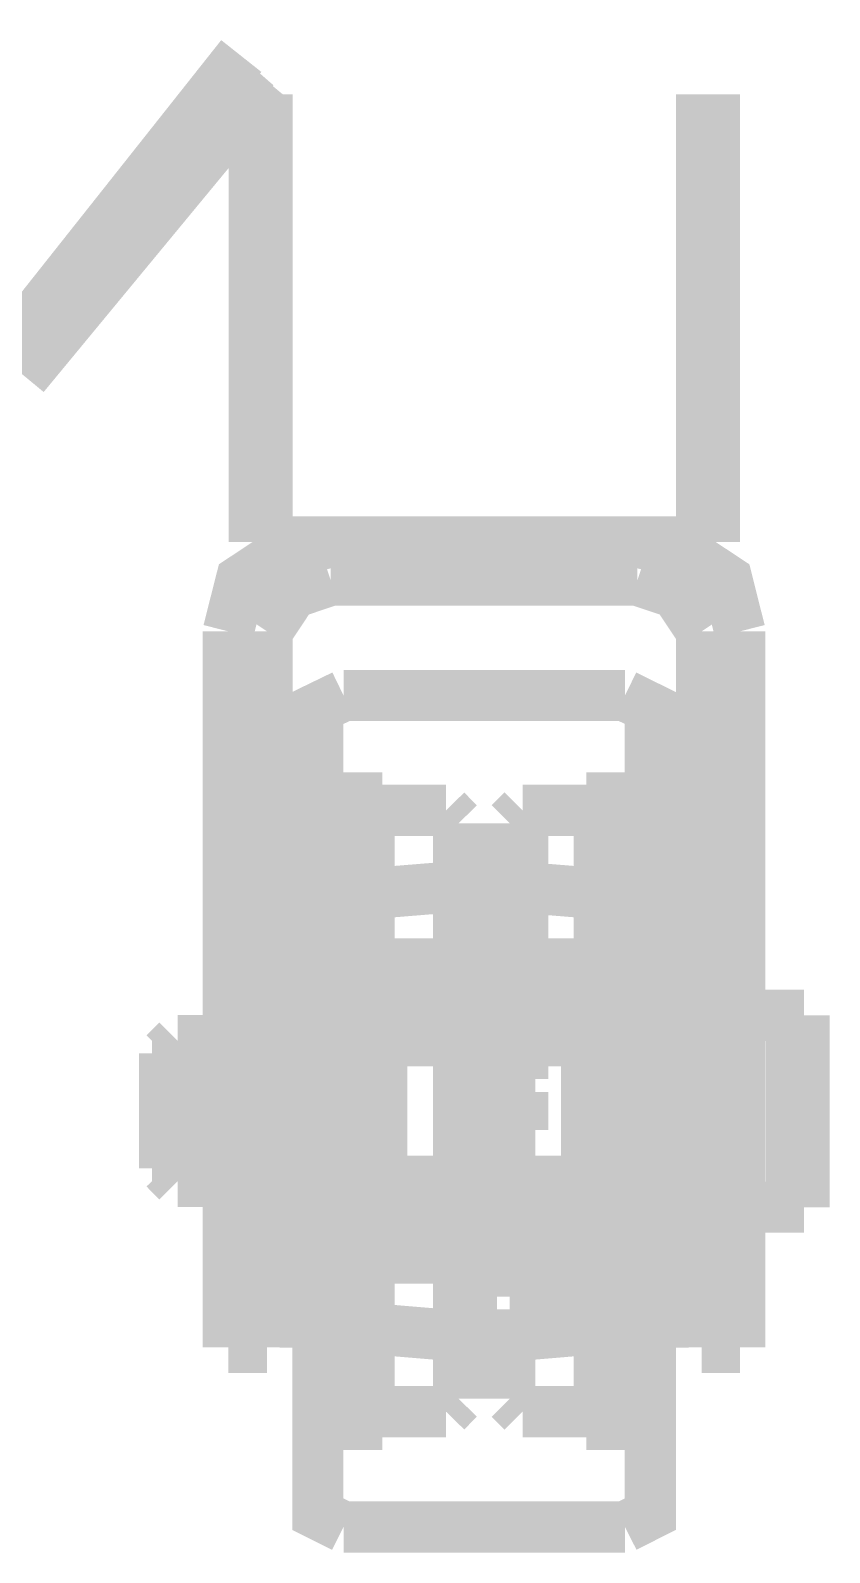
# Model space of a CAD drawing. Extents: x 0.1 to 11.6, y 0.3 to 16.2.
# Drawn here: x 7.8825 to 7.9867, y 7.6666 to 7.865 of the extents above; entities that cross this region are included whole.
import ezdxf

# ---------------------------------------------------------------- set-up
doc = ezdxf.new("R2010")
doc.units = 0
doc.header["$MEASUREMENT"] = 0

msp = doc.modelspace()

# ---------------------------------------------------------------- linework, layer by layer
at = {"color": 0, "const_width": 0.00667}
for points in [[(7.87831, 7.82167), (7.91, 7.86165)], [(7.87831, 7.82167), (7.91168, 7.86003)], [(7.88167, 7.81999), (7.91336, 7.85835)], [(7.91168, 7.85667), (7.91168, 7.79833)], [(7.91336, 7.85667), (7.91336, 7.79833)], [(7.97, 7.85667), (7.97, 7.79833)], [(7.97168, 7.85667), (7.97168, 7.79833)], [(7.92165, 7.79833), (7.91499, 7.79665), (7.91, 7.79335), (7.90831, 7.78668)], [(7.91168, 7.79833), (7.91667, 7.79833)], [(7.91667, 7.79833), (7.96669, 7.79833)], [(7.96164, 7.79833), (7.92165, 7.79833)], [(7.97499, 7.78668), (7.97331, 7.79335), (7.96832, 7.79665), (7.96164, 7.79833)], [(7.96669, 7.79833), (7.97168, 7.79833)], [(7.92165, 7.79335), (7.91667, 7.79167), (7.91336, 7.78668)], [(7.92165, 7.79335), (7.96164, 7.79335)], [(7.97, 7.78668), (7.96669, 7.79167), (7.96164, 7.79335)], [(7.90831, 7.78668), (7.90831, 7.72331)], [(7.91336, 7.72331), (7.91336, 7.78668)], [(7.97, 7.78668), (7.97, 7.72331)], [(7.97499, 7.72331), (7.97499, 7.78668)], [(7.92333, 7.77832), (7.91997, 7.77669), (7.91997, 7.77501)], [(7.96001, 7.77832), (7.94168, 7.77832), (7.92333, 7.77832)], [(7.96332, 7.77501), (7.96332, 7.77669), (7.96001, 7.77832)], [(7.91997, 7.77501), (7.91997, 7.75999)], [(7.96332, 7.77333), (7.96332, 7.77501)], [(7.96332, 7.77501), (7.965, 7.77501)], [(7.96332, 7.77501), (7.96332, 7.77333)], [(7.96332, 7.77333), (7.96332, 7.77501)], [(7.96332, 7.77501), (7.96332, 7.77333)], [(7.96332, 7.77501), (7.96332, 7.77333)], [(7.96332, 7.77333), (7.96332, 7.77501)], [(7.96332, 7.77501), (7.96332, 7.77165)], [(7.96332, 7.77165), (7.96332, 7.77501)], [(7.96332, 7.77501), (7.965, 7.77501)], [(7.96332, 7.77501), (7.96332, 7.77333), (7.96332, 7.77165), (7.96332, 7.77001)], [(7.96332, 7.77501), (7.965, 7.77501)], [(7.96332, 7.77501), (7.965, 7.77501)], [(7.96332, 7.77501), (7.965, 7.77501)], [(7.96332, 7.77333), (7.965, 7.77333)], [(7.96332, 7.77333), (7.965, 7.77333)], [(7.96332, 7.77333), (7.965, 7.77333)], [(7.96332, 7.77333), (7.965, 7.77333)], [(7.96332, 7.77333), (7.965, 7.77333)], [(7.96332, 7.77165), (7.96332, 7.77333)], [(7.96332, 7.77333), (7.965, 7.77333)], [(7.96332, 7.77333), (7.96332, 7.77165)], [(7.96332, 7.77333), (7.96332, 7.77165)], [(7.96332, 7.77333), (7.965, 7.77333)], [(7.96332, 7.77333), (7.96332, 7.77165)], [(7.96332, 7.77333), (7.965, 7.77333)], [(7.96332, 7.77165), (7.96332, 7.77333)], [(7.96332, 7.77333), (7.965, 7.77333)], [(7.96332, 7.77165), (7.96332, 7.77333)], [(7.96332, 7.77333), (7.965, 7.77333)], [(7.96332, 7.77333), (7.965, 7.77333)], [(7.96332, 7.77333), (7.965, 7.77333)], [(7.96332, 7.77333), (7.96332, 7.77165)], [(7.96332, 7.77333), (7.96332, 7.77165)], [(7.96332, 7.77333), (7.965, 7.77333)], [(7.96332, 7.77165), (7.96332, 7.77333)], [(7.96332, 7.77333), (7.96332, 7.77165)], [(7.96332, 7.77333), (7.965, 7.77333)], [(7.96332, 7.77165), (7.96332, 7.77333)], [(7.96332, 7.77333), (7.965, 7.77333)], [(7.96332, 7.77333), (7.965, 7.77333)], [(7.96332, 7.77333), (7.965, 7.77333)], [(7.96332, 7.77333), (7.965, 7.77333)], [(7.96332, 7.77333), (7.965, 7.77333)], [(7.96332, 7.77333), (7.965, 7.77333)], [(7.96332, 7.77333), (7.965, 7.77333)], [(7.96332, 7.77333), (7.965, 7.77333)], [(7.96332, 7.77333), (7.965, 7.77333)], [(7.96332, 7.77333), (7.965, 7.77333)], [(7.96332, 7.77333), (7.965, 7.77333)], [(7.96332, 7.77333), (7.965, 7.77333)], [(7.96332, 7.77333), (7.965, 7.77333)], [(7.96332, 7.77333), (7.965, 7.77333)], [(7.96332, 7.77165), (7.965, 7.77165)], [(7.96332, 7.77165), (7.965, 7.77165)], [(7.96332, 7.77165), (7.965, 7.77165)], [(7.96332, 7.77165), (7.96332, 7.77001)], [(7.96332, 7.77165), (7.965, 7.77165)], [(7.96332, 7.77001), (7.96332, 7.77165)], [(7.96332, 7.77165), (7.965, 7.77165)], [(7.96332, 7.77165), (7.96332, 7.77001)], [(7.96332, 7.77165), (7.96332, 7.77001)], [(7.96332, 7.77165), (7.965, 7.77165)], [(7.96332, 7.77165), (7.965, 7.77165)], [(7.96332, 7.77165), (7.965, 7.77165)], [(7.96332, 7.77165), (7.965, 7.77165)], [(7.96332, 7.77165), (7.965, 7.77165)], [(7.96332, 7.77001), (7.96332, 7.77165)], [(7.96332, 7.77001), (7.96332, 7.77165)], [(7.96332, 7.77165), (7.965, 7.77165)], [(7.96332, 7.77165), (7.965, 7.77165)], [(7.96332, 7.77165), (7.965, 7.77165)], [(7.96332, 7.77165), (7.965, 7.77165)], [(7.96332, 7.77165), (7.96332, 7.77001)], [(7.96332, 7.77165), (7.965, 7.77165)], [(7.96332, 7.77165), (7.965, 7.77165)], [(7.96332, 7.77165), (7.965, 7.77165)], [(7.96332, 7.77165), (7.965, 7.77165)], [(7.96332, 7.77165), (7.965, 7.77165)], [(7.96332, 7.77165), (7.965, 7.77165)], [(7.96332, 7.77165), (7.96332, 7.77001)], [(7.96332, 7.77165), (7.965, 7.77165)], [(7.96332, 7.77165), (7.96332, 7.77001)], [(7.96332, 7.77165), (7.96332, 7.77001)], [(7.96332, 7.77001), (7.96332, 7.77165)], [(7.96332, 7.77165), (7.965, 7.77165)], [(7.96332, 7.77165), (7.965, 7.77165)], [(7.96332, 7.77165), (7.965, 7.77165)], [(7.96332, 7.77165), (7.965, 7.77165)], [(7.96332, 7.77165), (7.965, 7.77165)], [(7.96332, 7.77165), (7.965, 7.77165)], [(7.96332, 7.77165), (7.965, 7.77165)], [(7.96332, 7.77165), (7.965, 7.77165)], [(7.96332, 7.77165), (7.965, 7.77165)], [(7.96332, 7.77165), (7.965, 7.77165)], [(7.96332, 7.77165), (7.965, 7.77165)], [(7.96332, 7.77165), (7.965, 7.77165)], [(7.96332, 7.77165), (7.965, 7.77165)], [(7.96332, 7.77165), (7.965, 7.77165)], [(7.96332, 7.77165), (7.965, 7.77165)], [(7.96332, 7.77165), (7.96332, 7.77001)], [(7.96332, 7.77165), (7.965, 7.77165)], [(7.96332, 7.77165), (7.965, 7.77165)], [(7.96332, 7.77165), (7.965, 7.77165)], [(7.96332, 7.77165), (7.965, 7.77165)], [(7.96332, 7.77165), (7.965, 7.77165)], [(7.96332, 7.77165), (7.965, 7.77165)], [(7.96332, 7.77001), (7.965, 7.77001)], [(7.96332, 7.77001), (7.965, 7.77001)], [(7.96332, 7.77001), (7.965, 7.77001)], [(7.96332, 7.77001), (7.965, 7.77001)], [(7.96332, 7.77001), (7.96332, 7.76833)], [(7.96332, 7.76833), (7.96332, 7.77001)], [(7.96332, 7.77001), (7.965, 7.77001)], [(7.96332, 7.77001), (7.965, 7.77001)], [(7.96332, 7.77001), (7.965, 7.77001)], [(7.96332, 7.77001), (7.965, 7.77001)], [(7.96332, 7.77001), (7.96332, 7.76833)], [(7.96332, 7.76833), (7.96332, 7.77001)], [(7.96332, 7.77001), (7.965, 7.77001)], [(7.96332, 7.77001), (7.965, 7.77001)], [(7.96332, 7.77001), (7.965, 7.77001)], [(7.96332, 7.77001), (7.965, 7.77001)], [(7.96332, 7.77001), (7.965, 7.77001)], [(7.96332, 7.77001), (7.965, 7.77001)], [(7.96332, 7.77001), (7.965, 7.77001)], [(7.96332, 7.77001), (7.965, 7.77001)], [(7.96332, 7.76665), (7.96332, 7.76833), (7.96332, 7.77001)], [(7.96332, 7.77001), (7.96332, 7.76833), (7.96332, 7.76665)], [(7.96332, 7.77001), (7.965, 7.77001)], [(7.96332, 7.76833), (7.96332, 7.77001)], [(7.96332, 7.77001), (7.965, 7.77001)], [(7.96332, 7.76833), (7.96332, 7.77001)], [(7.96332, 7.77001), (7.965, 7.77001)], [(7.96332, 7.77001), (7.965, 7.77001)], [(7.96332, 7.77001), (7.965, 7.77001)], [(7.96332, 7.77001), (7.965, 7.77001)], [(7.96332, 7.77001), (7.965, 7.77001)], [(7.96332, 7.77001), (7.965, 7.77001)], [(7.96332, 7.77001), (7.965, 7.77001)], [(7.96332, 7.77001), (7.965, 7.77001)], [(7.96332, 7.77001), (7.965, 7.77001)], [(7.96332, 7.77001), (7.965, 7.77001)], [(7.96332, 7.77001), (7.965, 7.77001)], [(7.96332, 7.77001), (7.965, 7.77001)], [(7.96332, 7.77001), (7.965, 7.77001)], [(7.96332, 7.77001), (7.965, 7.77001)], [(7.96332, 7.76833), (7.96332, 7.77001)], [(7.96332, 7.77001), (7.965, 7.77001)], [(7.96332, 7.77001), (7.965, 7.77001)], [(7.96332, 7.77001), (7.965, 7.77001)], [(7.96332, 7.77001), (7.965, 7.77001)], [(7.96332, 7.77001), (7.965, 7.77001)], [(7.96332, 7.77001), (7.965, 7.77001)], [(7.96332, 7.77001), (7.965, 7.77001)], [(7.96332, 7.77001), (7.965, 7.77001)], [(7.96332, 7.77001), (7.965, 7.77001)], [(7.96332, 7.76833), (7.96332, 7.77001)], [(7.96332, 7.77001), (7.965, 7.77001)], [(7.96332, 7.77001), (7.965, 7.77001)], [(7.96332, 7.77001), (7.965, 7.77001)], [(7.96332, 7.77001), (7.965, 7.77001)], [(7.96332, 7.77001), (7.965, 7.77001)], [(7.96332, 7.77001), (7.96332, 7.76833)], [(7.96332, 7.77001), (7.965, 7.77001)], [(7.96332, 7.77001), (7.965, 7.77001)], [(7.96332, 7.77001), (7.965, 7.77001)], [(7.96332, 7.77001), (7.965, 7.77001)], [(7.96332, 7.77001), (7.965, 7.77001)], [(7.96332, 7.77001), (7.965, 7.77001)], [(7.96332, 7.77001), (7.965, 7.77001)], [(7.96332, 7.77001), (7.965, 7.77001)], [(7.96332, 7.77001), (7.965, 7.77001)], [(7.96332, 7.77001), (7.965, 7.77001)], [(7.96332, 7.77001), (7.965, 7.77001)], [(7.96332, 7.77001), (7.965, 7.77001)], [(7.96332, 7.77001), (7.965, 7.77001)], [(7.96332, 7.77001), (7.965, 7.77001)], [(7.96332, 7.77001), (7.96332, 7.76833)], [(7.96332, 7.77001), (7.965, 7.77001)], [(7.96332, 7.77001), (7.965, 7.77001)], [(7.96332, 7.77001), (7.965, 7.77001)], [(7.96332, 7.77001), (7.965, 7.77001)], [(7.96332, 7.77001), (7.965, 7.77001)], [(7.96332, 7.77001), (7.965, 7.77001)], [(7.96332, 7.77001), (7.965, 7.77001)], [(7.96332, 7.77001), (7.965, 7.77001)], [(7.96332, 7.77001), (7.965, 7.77001)], [(7.96332, 7.77001), (7.965, 7.77001)], [(7.96332, 7.77001), (7.965, 7.77001)], [(7.96332, 7.76833), (7.965, 7.76833)], [(7.96332, 7.76833), (7.965, 7.76833)], [(7.96332, 7.76833), (7.965, 7.76833)], [(7.96332, 7.76833), (7.96332, 7.76665)], [(7.96332, 7.76833), (7.965, 7.76833)], [(7.96332, 7.76833), (7.96332, 7.76665)], [(7.96332, 7.76833), (7.965, 7.76833)], [(7.96332, 7.76833), (7.965, 7.76833)], [(7.96332, 7.76833), (7.965, 7.76833)], [(7.96332, 7.76833), (7.965, 7.76833)], [(7.96332, 7.76833), (7.96332, 7.76665)], [(7.96332, 7.76833), (7.965, 7.76833)], [(7.96332, 7.76665), (7.96332, 7.76833)], [(7.96332, 7.76833), (7.965, 7.76833)], [(7.96332, 7.76833), (7.965, 7.76833)], [(7.96332, 7.76833), (7.965, 7.76833)], [(7.96332, 7.76833), (7.965, 7.76833)], [(7.96332, 7.76833), (7.965, 7.76833)], [(7.96332, 7.76833), (7.965, 7.76833)], [(7.96332, 7.76833), (7.965, 7.76833)], [(7.96332, 7.76833), (7.965, 7.76833)], [(7.96332, 7.76833), (7.965, 7.76833)], [(7.96332, 7.76833), (7.965, 7.76833)], [(7.96332, 7.76833), (7.965, 7.76833)], [(7.96332, 7.76833), (7.965, 7.76833)], [(7.96332, 7.76833), (7.965, 7.76833)], [(7.96332, 7.76833), (7.965, 7.76833)], [(7.96332, 7.76833), (7.965, 7.76833)], [(7.96332, 7.76833), (7.965, 7.76833)], [(7.96332, 7.76833), (7.965, 7.76833)], [(7.96332, 7.76833), (7.965, 7.76833)], [(7.96332, 7.76833), (7.965, 7.76833)], [(7.96332, 7.76833), (7.965, 7.76833)], [(7.96332, 7.76665), (7.96332, 7.76833)], [(7.96332, 7.76833), (7.965, 7.76833)], [(7.96332, 7.76833), (7.965, 7.76833)], [(7.91997, 7.75499), (7.91997, 7.76665)], [(7.91997, 7.76665), (7.92165, 7.76665)], [(7.91997, 7.76665), (7.92165, 7.76665)], [(7.96332, 7.76665), (7.96332, 7.75499)], [(7.96332, 7.76665), (7.965, 7.76665)], [(7.96332, 7.76665), (7.965, 7.76665)], [(7.96332, 7.76665), (7.965, 7.76665)], [(7.96332, 7.76665), (7.965, 7.76665)], [(7.96332, 7.76665), (7.96332, 7.76497)], [(7.96332, 7.76497), (7.96332, 7.76665)], [(7.96332, 7.76665), (7.96332, 7.76497)], [(7.96332, 7.76497), (7.96332, 7.76665)], [(7.96332, 7.76665), (7.96332, 7.76497)], [(7.96332, 7.76665), (7.965, 7.76665)], [(7.96332, 7.76497), (7.96332, 7.76665)], [(7.96332, 7.76665), (7.965, 7.76665)], [(7.96332, 7.76665), (7.965, 7.76665)], [(7.96332, 7.76665), (7.965, 7.76665)], [(7.96332, 7.76665), (7.965, 7.76665)], [(7.96332, 7.76665), (7.96332, 7.76497)], [(7.96332, 7.76497), (7.96332, 7.76665)], [(7.96332, 7.76665), (7.965, 7.76665)], [(7.96332, 7.76665), (7.965, 7.76665)], [(7.96332, 7.76665), (7.965, 7.76665)], [(7.96332, 7.76665), (7.965, 7.76665)], [(7.96332, 7.76497), (7.96332, 7.76665)], [(7.96332, 7.76665), (7.965, 7.76665)], [(7.96332, 7.76665), (7.965, 7.76665)], [(7.96332, 7.76665), (7.965, 7.76665)], [(7.96332, 7.76665), (7.965, 7.76665)], [(7.96332, 7.76665), (7.965, 7.76665)], [(7.96332, 7.76665), (7.965, 7.76665)], [(7.96332, 7.76497), (7.96332, 7.76665)], [(7.96332, 7.76665), (7.965, 7.76665)], [(7.96332, 7.76665), (7.965, 7.76665)], [(7.96332, 7.76665), (7.965, 7.76665)], [(7.96332, 7.76665), (7.965, 7.76665)], [(7.96332, 7.76665), (7.965, 7.76665)], [(7.96332, 7.76665), (7.965, 7.76665)], [(7.96332, 7.76665), (7.965, 7.76665)], [(7.96332, 7.76665), (7.965, 7.76665)], [(7.96332, 7.76665), (7.965, 7.76665)], [(7.96332, 7.76665), (7.965, 7.76665)], [(7.96332, 7.76665), (7.965, 7.76665)], [(7.96332, 7.76665), (7.965, 7.76665)], [(7.96332, 7.76665), (7.96332, 7.76497)], [(7.96332, 7.76665), (7.965, 7.76665)], [(7.96332, 7.76665), (7.965, 7.76665)], [(7.96332, 7.76665), (7.965, 7.76665)], [(7.91997, 7.76497), (7.91997, 7.75331)], [(7.91997, 7.76497), (7.92165, 7.76497)], [(7.92333, 7.76497), (7.91997, 7.76497)], [(7.92503, 7.76335), (7.92503, 7.76497), (7.92333, 7.76497)], [(7.96001, 7.76497), (7.95833, 7.76497), (7.95833, 7.76335)], [(7.96332, 7.76497), (7.96001, 7.76497)], [(7.96332, 7.76335), (7.96332, 7.76497)], [(7.96332, 7.76497), (7.965, 7.76497)], [(7.96332, 7.76497), (7.965, 7.76497)], [(7.96332, 7.76497), (7.96332, 7.76335)], [(7.96332, 7.76497), (7.96332, 7.76335)], [(7.96332, 7.76335), (7.96332, 7.76497)], [(7.96332, 7.76497), (7.965, 7.76497)], [(7.96332, 7.76497), (7.965, 7.76497)], [(7.96332, 7.76497), (7.96332, 7.76335)], [(7.96332, 7.76497), (7.96332, 7.76335)], [(7.96332, 7.76335), (7.96332, 7.76497)], [(7.96332, 7.76497), (7.965, 7.76497)], [(7.96332, 7.76497), (7.965, 7.76497)], [(7.96332, 7.76497), (7.965, 7.76497)], [(7.96332, 7.76497), (7.965, 7.76497)], [(7.96332, 7.76335), (7.96332, 7.76497)], [(7.96332, 7.76335), (7.96332, 7.76497)], [(7.96332, 7.76497), (7.965, 7.76497)], [(7.96332, 7.76497), (7.965, 7.76497)], [(7.96332, 7.76497), (7.965, 7.76497)], [(7.96332, 7.76497), (7.965, 7.76497)], [(7.96332, 7.76497), (7.96332, 7.75331)], [(7.96332, 7.76497), (7.965, 7.76497)], [(7.96332, 7.76497), (7.965, 7.76497)], [(7.96332, 7.76497), (7.965, 7.76497)], [(7.96332, 7.76497), (7.965, 7.76497)], [(7.96332, 7.76497), (7.965, 7.76497)], [(7.96332, 7.76497), (7.965, 7.76497)], [(7.96332, 7.76497), (7.965, 7.76497)], [(7.96332, 7.76497), (7.96332, 7.76335)], [(7.96332, 7.76497), (7.965, 7.76497)], [(7.96332, 7.76497), (7.965, 7.76497)], [(7.96332, 7.76335), (7.96332, 7.76497)], [(7.96332, 7.76497), (7.965, 7.76497)], [(7.96332, 7.76497), (7.965, 7.76497)], [(7.92503, 7.76335), (7.92503, 7.75331)], [(7.92665, 7.76335), (7.92503, 7.76335)], [(7.92665, 7.75331), (7.92665, 7.76335)], [(7.93668, 7.76335), (7.92665, 7.76335)], [(7.93832, 7.76167), (7.93668, 7.76335)], [(7.94667, 7.76335), (7.94499, 7.76167)], [(7.95665, 7.76335), (7.94667, 7.76335)], [(7.95665, 7.75331), (7.95665, 7.76335)], [(7.95833, 7.76335), (7.95665, 7.76335)], [(7.95833, 7.76335), (7.95833, 7.75331)], [(7.96332, 7.76335), (7.965, 7.76335)], [(7.96332, 7.76335), (7.965, 7.76335)], [(7.96332, 7.76335), (7.96332, 7.75999)], [(7.96332, 7.76167), (7.96332, 7.76335)], [(7.96332, 7.76335), (7.965, 7.76335)], [(7.96332, 7.76167), (7.96332, 7.76335)], [(7.96332, 7.76335), (7.965, 7.76335)], [(7.96332, 7.76335), (7.965, 7.76335)], [(7.96332, 7.76335), (7.965, 7.76335)], [(7.96332, 7.76167), (7.96332, 7.76335)], [(7.96332, 7.76335), (7.965, 7.76335)], [(7.96332, 7.76335), (7.965, 7.76335)], [(7.96332, 7.76335), (7.965, 7.76335)], [(7.96332, 7.76335), (7.965, 7.76335)], [(7.96332, 7.76335), (7.965, 7.76335)], [(7.96332, 7.76335), (7.965, 7.76335)], [(7.96332, 7.76167), (7.96332, 7.76335)], [(7.96332, 7.76335), (7.96332, 7.76167)], [(7.96332, 7.76335), (7.965, 7.76335)], [(7.96332, 7.76335), (7.965, 7.76335)], [(7.96332, 7.76335), (7.965, 7.76335)], [(7.91997, 7.75999), (7.91997, 7.72999)], [(7.93832, 7.76167), (7.93832, 7.75168)], [(7.94499, 7.76167), (7.94499, 7.68668)], [(7.94499, 7.75999), (7.94667, 7.75999)], [(7.94499, 7.75999), (7.94667, 7.75999)], [(7.94499, 7.75999), (7.94667, 7.75999)], [(7.94499, 7.75999), (7.94667, 7.75999)], [(7.94499, 7.75999), (7.94667, 7.75999)], [(7.94499, 7.75999), (7.94667, 7.75999)], [(7.94667, 7.75999), (7.94499, 7.75999)], [(7.94667, 7.75999), (7.94667, 7.75836)], [(7.94667, 7.75999), (7.94835, 7.75999)], [(7.94667, 7.75999), (7.94835, 7.75999)], [(7.96332, 7.76167), (7.965, 7.76167)], [(7.96332, 7.76167), (7.96332, 7.75999)], [(7.96332, 7.75999), (7.96332, 7.76167)], [(7.96332, 7.76167), (7.965, 7.76167)], [(7.96332, 7.76167), (7.965, 7.76167)], [(7.96332, 7.76167), (7.965, 7.76167)], [(7.96332, 7.76167), (7.965, 7.76167)], [(7.96332, 7.76167), (7.965, 7.76167)], [(7.96332, 7.76167), (7.965, 7.76167)], [(7.96332, 7.76167), (7.965, 7.76167)], [(7.96332, 7.75999), (7.965, 7.75999)], [(7.96332, 7.75999), (7.965, 7.75999)], [(7.96332, 7.75999), (7.965, 7.75999)], [(7.96332, 7.75999), (7.965, 7.75999)], [(7.96332, 7.75999), (7.96332, 7.75836)], [(7.96332, 7.75836), (7.96332, 7.75999)], [(7.96332, 7.75999), (7.965, 7.75999)], [(7.96332, 7.75999), (7.965, 7.75999)], [(7.96332, 7.75999), (7.96332, 7.75836)], [(7.96332, 7.75836), (7.96332, 7.75999)], [(7.96332, 7.75999), (7.965, 7.75999)], [(7.96332, 7.75999), (7.965, 7.75999)], [(7.96332, 7.75999), (7.965, 7.75999)], [(7.96332, 7.75999), (7.965, 7.75999)], [(7.96332, 7.75999), (7.96332, 7.75836)], [(7.96332, 7.75836), (7.96332, 7.75999)], [(7.96332, 7.75999), (7.965, 7.75999)], [(7.96332, 7.75999), (7.965, 7.75999)], [(7.96332, 7.75999), (7.965, 7.75999)], [(7.96332, 7.75999), (7.965, 7.75999)], [(7.96332, 7.75999), (7.965, 7.75999)], [(7.96332, 7.75999), (7.965, 7.75999)], [(7.96332, 7.75999), (7.965, 7.75999)], [(7.96332, 7.75999), (7.965, 7.75999)], [(7.96332, 7.75999), (7.965, 7.75999)], [(7.96332, 7.75999), (7.965, 7.75999)], [(7.96332, 7.75999), (7.96332, 7.75836)], [(7.96332, 7.75999), (7.965, 7.75999)], [(7.96332, 7.75999), (7.965, 7.75999)], [(7.96332, 7.75999), (7.965, 7.75999)], [(7.94499, 7.75836), (7.94667, 7.75836)], [(7.94499, 7.75836), (7.94667, 7.75836)], [(7.94499, 7.75836), (7.94667, 7.75836)], [(7.94499, 7.75836), (7.94667, 7.75836)], [(7.94499, 7.75836), (7.94667, 7.75836)], [(7.94499, 7.75836), (7.94667, 7.75836)], [(7.94499, 7.75836), (7.94667, 7.75836)], [(7.94499, 7.75836), (7.94667, 7.75836)], [(7.94499, 7.75836), (7.94667, 7.75836)], [(7.94499, 7.75836), (7.94667, 7.75836)], [(7.94499, 7.75836), (7.94667, 7.75836)], [(7.94499, 7.75836), (7.94667, 7.75836)], [(7.94499, 7.75836), (7.94667, 7.75836)], [(7.94667, 7.75836), (7.94499, 7.75836)], [(7.94667, 7.75836), (7.94499, 7.75836)], [(7.94667, 7.75836), (7.94499, 7.75836)], [(7.94667, 7.75836), (7.94667, 7.75667)], [(7.94667, 7.75836), (7.94835, 7.75836)], [(7.94667, 7.75836), (7.94835, 7.75836)], [(7.94667, 7.75836), (7.94835, 7.75836)], [(7.94667, 7.75836), (7.94835, 7.75836)], [(7.94667, 7.75836), (7.94835, 7.75836)], [(7.96332, 7.75836), (7.965, 7.75836)], [(7.96332, 7.75836), (7.965, 7.75836)], [(7.96332, 7.75836), (7.965, 7.75836)], [(7.96332, 7.75836), (7.965, 7.75836)], [(7.96332, 7.75836), (7.96332, 7.75667)], [(7.96332, 7.75836), (7.96332, 7.75667), (7.96332, 7.75499)], [(7.96332, 7.75836), (7.965, 7.75836)], [(7.96332, 7.75499), (7.96332, 7.75667), (7.96332, 7.75836)], [(7.96332, 7.75836), (7.965, 7.75836)], [(7.96332, 7.75836), (7.965, 7.75836)], [(7.96332, 7.75667), (7.96332, 7.75836)], [(7.96332, 7.75836), (7.965, 7.75836)], [(7.96332, 7.75836), (7.965, 7.75836)], [(7.96332, 7.75836), (7.965, 7.75836)], [(7.96332, 7.75836), (7.96332, 7.75667)], [(7.96332, 7.75667), (7.96332, 7.75836)], [(7.96332, 7.75836), (7.965, 7.75836)], [(7.96332, 7.75836), (7.965, 7.75836)], [(7.96332, 7.75836), (7.96332, 7.75667)], [(7.96332, 7.75667), (7.96332, 7.75836)], [(7.96332, 7.75836), (7.965, 7.75836)], [(7.96332, 7.75836), (7.965, 7.75836)], [(7.96332, 7.75836), (7.965, 7.75836)], [(7.96332, 7.75836), (7.965, 7.75836)], [(7.96332, 7.75836), (7.965, 7.75836)], [(7.96332, 7.75836), (7.965, 7.75836)], [(7.96332, 7.75836), (7.965, 7.75836)], [(7.96332, 7.75836), (7.965, 7.75836)], [(7.96332, 7.75836), (7.965, 7.75836)], [(7.96332, 7.75836), (7.965, 7.75836)], [(7.94499, 7.75667), (7.94667, 7.75667)], [(7.94499, 7.75667), (7.94667, 7.75667)], [(7.94499, 7.75667), (7.94667, 7.75667)], [(7.94499, 7.75667), (7.94667, 7.75667)], [(7.94499, 7.75667), (7.94667, 7.75667)], [(7.94499, 7.75667), (7.94667, 7.75667)], [(7.94499, 7.75667), (7.94667, 7.75667)], [(7.94499, 7.75667), (7.94667, 7.75667)], [(7.94499, 7.75667), (7.94667, 7.75667)], [(7.94499, 7.75667), (7.94667, 7.75667)], [(7.94499, 7.75667), (7.94667, 7.75667)], [(7.94667, 7.75667), (7.94499, 7.75667)], [(7.94667, 7.75667), (7.94499, 7.75667)], [(7.94667, 7.75667), (7.94499, 7.75667)], [(7.94667, 7.75667), (7.94667, 7.75499)], [(7.94667, 7.75667), (7.94835, 7.75667)], [(7.94667, 7.75499), (7.94667, 7.75667)], [(7.94667, 7.75667), (7.94835, 7.75667)], [(7.94667, 7.75667), (7.94835, 7.75667)], [(7.94667, 7.75667), (7.94835, 7.75667)], [(7.96332, 7.75667), (7.965, 7.75667)], [(7.96332, 7.75667), (7.965, 7.75667)], [(7.96332, 7.75667), (7.96332, 7.75499)], [(7.96332, 7.75499), (7.96332, 7.75667)], [(7.96332, 7.75667), (7.96332, 7.75499)], [(7.96332, 7.75667), (7.965, 7.75667)], [(7.96332, 7.75499), (7.96332, 7.75667)], [(7.96332, 7.75667), (7.965, 7.75667)], [(7.96332, 7.75667), (7.965, 7.75667)], [(7.96332, 7.75499), (7.96332, 7.75667)], [(7.96332, 7.75667), (7.965, 7.75667)], [(7.96332, 7.75667), (7.965, 7.75667)], [(7.96332, 7.75667), (7.965, 7.75667)], [(7.91997, 7.69499), (7.91997, 7.75499)], [(7.93668, 7.75331), (7.93832, 7.75499)], [(7.94499, 7.75499), (7.94667, 7.75499)], [(7.94499, 7.75499), (7.94499, 7.75331)], [(7.94499, 7.75331), (7.94499, 7.75499)], [(7.94499, 7.75499), (7.94667, 7.75499)], [(7.94499, 7.75499), (7.94667, 7.75499)], [(7.94499, 7.75499), (7.94667, 7.75499)], [(7.94499, 7.75499), (7.94667, 7.75499)], [(7.94499, 7.75499), (7.94667, 7.75499)], [(7.94499, 7.75499), (7.94667, 7.75499)], [(7.94499, 7.75499), (7.94667, 7.75499)], [(7.94499, 7.75499), (7.94667, 7.75499)], [(7.94499, 7.75499), (7.94667, 7.75499)], [(7.94499, 7.75499), (7.94667, 7.75499)], [(7.94499, 7.75499), (7.94667, 7.75499)], [(7.94499, 7.75499), (7.94667, 7.75499)], [(7.94499, 7.75499), (7.94667, 7.75499)], [(7.94499, 7.75499), (7.94667, 7.75499)], [(7.94499, 7.75499), (7.94667, 7.75499)], [(7.94499, 7.75499), (7.94667, 7.75499)], [(7.94499, 7.75499), (7.94667, 7.75499)], [(7.94499, 7.75499), (7.94667, 7.75499)], [(7.94499, 7.75499), (7.94667, 7.75331)], [(7.94667, 7.75499), (7.94499, 7.75499)], [(7.94667, 7.75499), (7.94499, 7.75499)], [(7.94499, 7.75499), (7.94667, 7.75499)], [(7.94667, 7.75499), (7.94667, 7.75331)], [(7.94667, 7.75499), (7.94835, 7.75499)], [(7.94667, 7.75499), (7.94835, 7.75499)], [(7.94667, 7.75499), (7.94835, 7.75499)], [(7.96332, 7.75499), (7.965, 7.75499)], [(7.96332, 7.75499), (7.965, 7.75499)], [(7.96332, 7.75499), (7.96332, 7.75331)], [(7.96332, 7.75499), (7.965, 7.75499)], [(7.96332, 7.75499), (7.96332, 7.69499)], [(7.96332, 7.75499), (7.96332, 7.75331), (7.96332, 7.75168)], [(7.96332, 7.75499), (7.965, 7.75499)], [(7.96332, 7.75331), (7.96332, 7.75499)], [(7.96332, 7.75499), (7.965, 7.75499)], [(7.96332, 7.75499), (7.965, 7.75499)], [(7.96332, 7.75331), (7.96332, 7.75499)], [(7.96332, 7.75499), (7.96332, 7.75331)], [(7.96332, 7.75331), (7.96332, 7.75499)], [(7.96332, 7.75499), (7.965, 7.75499)], [(7.96332, 7.75499), (7.965, 7.75499)], [(7.96332, 7.75499), (7.965, 7.75499)], [(7.96332, 7.75499), (7.965, 7.75499)], [(7.96332, 7.75499), (7.965, 7.75499)], [(7.96332, 7.75499), (7.965, 7.75499)], [(7.96332, 7.75499), (7.965, 7.75499)], [(7.96332, 7.75499), (7.965, 7.75499)], [(7.96332, 7.75331), (7.96332, 7.75499)], [(7.96332, 7.75499), (7.965, 7.75499)], [(7.96332, 7.75499), (7.96332, 7.75331)], [(7.96332, 7.75331), (7.96332, 7.75499)], [(7.93668, 7.75331), (7.91667, 7.75168)], [(7.91997, 7.68332), (7.91997, 7.75331)], [(7.92503, 7.75331), (7.92503, 7.685)], [(7.92665, 7.75331), (7.92665, 7.685)], [(7.94499, 7.75331), (7.94667, 7.75331)], [(7.94499, 7.75331), (7.94667, 7.75331)], [(7.94499, 7.75331), (7.94667, 7.75331)], [(7.94499, 7.75331), (7.94667, 7.75331)], [(7.94499, 7.75331), (7.94667, 7.75331)], [(7.94499, 7.75331), (7.94667, 7.75331)], [(7.94499, 7.75331), (7.94667, 7.75331)], [(7.94499, 7.75331), (7.94667, 7.75331)], [(7.94499, 7.75331), (7.94667, 7.75331)], [(7.94499, 7.75331), (7.94667, 7.75331)], [(7.94499, 7.75331), (7.94667, 7.75331)], [(7.94499, 7.75331), (7.94667, 7.75331)], [(7.94499, 7.75331), (7.94667, 7.75331)], [(7.94667, 7.75331), (7.94667, 7.75168)], [(7.94667, 7.75331), (7.94835, 7.75331)], [(7.96669, 7.75168), (7.94667, 7.75331)], [(7.95665, 7.75331), (7.95665, 7.685)], [(7.95833, 7.75331), (7.95833, 7.685)], [(7.96332, 7.75331), (7.965, 7.75331)], [(7.96332, 7.75331), (7.965, 7.75331)], [(7.96332, 7.75331), (7.96332, 7.75168)], [(7.96332, 7.68332), (7.96332, 7.75331)], [(7.96332, 7.75168), (7.96332, 7.75331)], [(7.96332, 7.75331), (7.965, 7.75331)], [(7.96332, 7.75331), (7.96332, 7.75168)], [(7.96332, 7.75331), (7.965, 7.75331)], [(7.96332, 7.75168), (7.96332, 7.75331)], [(7.96332, 7.75331), (7.965, 7.75331)], [(7.96332, 7.75331), (7.965, 7.75331)], [(7.96332, 7.75331), (7.965, 7.75331)], [(7.96332, 7.75331), (7.965, 7.75331)], [(7.96332, 7.75331), (7.965, 7.75331)], [(7.96332, 7.75331), (7.965, 7.75331)], [(7.96332, 7.75168), (7.96332, 7.75331)], [(7.91499, 7.75168), (7.91499, 7.74333)], [(7.91667, 7.75168), (7.91499, 7.75168)], [(7.91667, 7.75168), (7.91667, 7.74501)], [(7.93832, 7.75168), (7.93832, 7.68668)], [(7.94499, 7.75168), (7.94667, 7.75168)], [(7.94499, 7.75168), (7.94667, 7.75168)], [(7.94499, 7.75168), (7.94667, 7.75168)], [(7.94499, 7.75168), (7.94667, 7.75168)], [(7.94499, 7.75168), (7.94667, 7.75168)], [(7.94499, 7.75168), (7.94667, 7.75168)], [(7.94499, 7.75168), (7.94667, 7.75168)], [(7.94499, 7.75168), (7.94667, 7.75168)], [(7.94667, 7.75168), (7.94835, 7.75168)], [(7.94667, 7.75168), (7.94667, 7.74832)], [(7.94667, 7.75168), (7.94835, 7.75168)], [(7.94667, 7.75168), (7.94835, 7.75168)], [(7.96332, 7.75168), (7.96332, 7.75)], [(7.96332, 7.75), (7.96332, 7.75168)], [(7.96332, 7.75168), (7.965, 7.75168)], [(7.96332, 7.75168), (7.965, 7.75168)], [(7.96332, 7.75168), (7.96332, 7.75)], [(7.96332, 7.75), (7.96332, 7.75168)], [(7.96332, 7.75168), (7.96332, 7.75)], [(7.96332, 7.75168), (7.965, 7.75168)], [(7.96332, 7.75), (7.96332, 7.75168)], [(7.96332, 7.75), (7.96332, 7.75168)], [(7.96332, 7.75168), (7.965, 7.75168)], [(7.96332, 7.75168), (7.965, 7.75168)], [(7.96332, 7.75168), (7.965, 7.75168)], [(7.96332, 7.75168), (7.96332, 7.75)], [(7.96332, 7.75168), (7.965, 7.75168)], [(7.96332, 7.75168), (7.96332, 7.75)], [(7.96332, 7.75168), (7.965, 7.75168)], [(7.96332, 7.75168), (7.965, 7.75168)], [(7.96332, 7.75168), (7.965, 7.75168)], [(7.96332, 7.75168), (7.965, 7.75168)], [(7.96332, 7.75168), (7.965, 7.75168)], [(7.96332, 7.75168), (7.965, 7.75168)], [(7.96332, 7.75168), (7.965, 7.75168)], [(7.96332, 7.75), (7.96332, 7.75168)], [(7.96332, 7.75168), (7.96332, 7.75)], [(7.96669, 7.74501), (7.96669, 7.75168)], [(7.96832, 7.75168), (7.96669, 7.75168)], [(7.96832, 7.74333), (7.96832, 7.75168)], [(7.94499, 7.75), (7.94667, 7.75)], [(7.94499, 7.75), (7.94667, 7.75)], [(7.94499, 7.75), (7.94667, 7.75)], [(7.94499, 7.75), (7.94667, 7.75)], [(7.94667, 7.74832), (7.94499, 7.74832)], [(7.94499, 7.74832), (7.94667, 7.74832)], [(7.94667, 7.74832), (7.94667, 7.74669)], [(7.94667, 7.74832), (7.94835, 7.74832)], [(7.94667, 7.74832), (7.94835, 7.74832)], [(7.94667, 7.74832), (7.94835, 7.74832)], [(7.94667, 7.74832), (7.94835, 7.74832)], [(7.94667, 7.74832), (7.94835, 7.74832)], [(7.96332, 7.75), (7.965, 7.75)], [(7.96332, 7.75), (7.965, 7.75)], [(7.96332, 7.75), (7.965, 7.75)], [(7.96332, 7.75), (7.965, 7.75)], [(7.96332, 7.75), (7.965, 7.75)], [(7.96332, 7.75), (7.96332, 7.74832)], [(7.96332, 7.74832), (7.96332, 7.75)], [(7.96332, 7.75), (7.96332, 7.74832)], [(7.96332, 7.75), (7.96332, 7.74832)], [(7.96332, 7.74669), (7.96332, 7.74832), (7.96332, 7.75)], [(7.96332, 7.75), (7.965, 7.75)], [(7.96332, 7.75), (7.965, 7.75)], [(7.96332, 7.75), (7.965, 7.75)], [(7.96332, 7.75), (7.965, 7.75)], [(7.96332, 7.75), (7.965, 7.75)], [(7.96332, 7.75), (7.965, 7.75)], [(7.96332, 7.75), (7.96332, 7.74832)], [(7.96332, 7.75), (7.965, 7.75)], [(7.96332, 7.74832), (7.96332, 7.75)], [(7.96332, 7.75), (7.965, 7.75)], [(7.96332, 7.75), (7.965, 7.75)], [(7.96332, 7.75), (7.965, 7.75)], [(7.96332, 7.75), (7.965, 7.75)], [(7.96332, 7.75), (7.965, 7.75)], [(7.96332, 7.75), (7.965, 7.75)], [(7.96332, 7.74832), (7.96332, 7.75)], [(7.96332, 7.75), (7.96332, 7.74832)], [(7.96332, 7.75), (7.965, 7.75)], [(7.96332, 7.75), (7.965, 7.75)], [(7.96332, 7.75), (7.965, 7.75)], [(7.96332, 7.75), (7.965, 7.75)], [(7.96332, 7.74832), (7.965, 7.74832)], [(7.96332, 7.74832), (7.96332, 7.74669)], [(7.96332, 7.74832), (7.96332, 7.74669)], [(7.96332, 7.74832), (7.965, 7.74832)], [(7.96332, 7.74832), (7.965, 7.74832)], [(7.96332, 7.74832), (7.965, 7.74832)], [(7.96332, 7.74832), (7.965, 7.74832)], [(7.96332, 7.74832), (7.965, 7.74832)], [(7.96332, 7.74832), (7.965, 7.74832)], [(7.96332, 7.74669), (7.96332, 7.74832)], [(7.96332, 7.74832), (7.96332, 7.74669)], [(7.94499, 7.74669), (7.94667, 7.74669)], [(7.94499, 7.74669), (7.94667, 7.74669)], [(7.94499, 7.74669), (7.94667, 7.74669)], [(7.94667, 7.74669), (7.94499, 7.74669)], [(7.94667, 7.74669), (7.94835, 7.74669)], [(7.94667, 7.74669), (7.94667, 7.74501)], [(7.96332, 7.74669), (7.965, 7.74669)], [(7.96332, 7.74669), (7.965, 7.74669)], [(7.96332, 7.74669), (7.965, 7.74669)], [(7.96332, 7.74669), (7.96332, 7.74501)], [(7.96332, 7.74669), (7.96332, 7.74501)], [(7.96332, 7.74501), (7.96332, 7.74669)], [(7.96332, 7.74669), (7.965, 7.74669)], [(7.96332, 7.74669), (7.965, 7.74669)], [(7.96332, 7.74501), (7.96332, 7.74669)], [(7.96332, 7.74669), (7.965, 7.74669)], [(7.96332, 7.74669), (7.965, 7.74669)], [(7.96332, 7.74669), (7.965, 7.74669)], [(7.96332, 7.74669), (7.965, 7.74669)], [(7.96332, 7.74669), (7.965, 7.74669)], [(7.96332, 7.74669), (7.965, 7.74669)], [(7.96332, 7.74669), (7.965, 7.74669)], [(7.96332, 7.74501), (7.96332, 7.74669)], [(7.96332, 7.74501), (7.96332, 7.74669)], [(7.96332, 7.74669), (7.965, 7.74669)], [(7.96332, 7.74669), (7.96332, 7.74501)], [(7.96332, 7.74669), (7.965, 7.74669)], [(7.96332, 7.74669), (7.965, 7.74669)], [(7.96332, 7.74669), (7.965, 7.74669)], [(7.96332, 7.74669), (7.965, 7.74669)], [(7.96332, 7.74669), (7.965, 7.74669)], [(7.96332, 7.74501), (7.96332, 7.74669)], [(7.96332, 7.74669), (7.965, 7.74669)], [(7.96332, 7.74333), (7.96332, 7.74669)], [(7.96332, 7.74669), (7.96332, 7.74501)], [(7.96332, 7.74501), (7.96332, 7.74669)], [(7.96332, 7.74669), (7.965, 7.74669)], [(7.96332, 7.74669), (7.965, 7.74669)], [(7.96332, 7.74669), (7.965, 7.74669)], [(7.96332, 7.74669), (7.965, 7.74669)], [(7.91667, 7.74501), (7.91499, 7.74501)], [(7.91667, 7.74501), (7.91499, 7.74501), (7.91499, 7.74333)], [(7.91667, 7.74501), (7.91667, 7.69667)], [(7.91667, 7.73833), (7.91667, 7.74501)], [(7.91667, 7.74501), (7.91835, 7.74501)], [(7.92665, 7.73833), (7.92665, 7.74501)], [(7.92833, 7.74501), (7.92665, 7.74501)], [(7.92833, 7.74333), (7.92665, 7.74501)], [(7.92665, 7.74501), (7.92833, 7.74501)], [(7.92833, 7.73833), (7.92833, 7.74501)], [(7.94499, 7.74501), (7.94667, 7.74501)], [(7.94499, 7.74501), (7.94667, 7.74501)], [(7.94499, 7.74501), (7.94667, 7.74501)], [(7.94499, 7.74501), (7.94667, 7.74501)], [(7.94499, 7.74501), (7.94667, 7.74501)], [(7.94499, 7.74501), (7.94667, 7.74501)], [(7.94667, 7.74501), (7.94835, 7.74501)], [(7.94667, 7.74501), (7.94667, 7.74333)], [(7.95503, 7.73833), (7.95503, 7.74501)], [(7.95665, 7.74501), (7.95503, 7.74501)], [(7.95665, 7.74501), (7.95503, 7.74333)], [(7.95665, 7.73833), (7.95665, 7.74501)], [(7.95665, 7.74501), (7.95833, 7.74501)], [(7.96332, 7.74501), (7.96332, 7.74333)], [(7.96332, 7.74501), (7.965, 7.74501)], [(7.96332, 7.74501), (7.965, 7.74501)], [(7.96332, 7.74501), (7.965, 7.74501)], [(7.96332, 7.74501), (7.965, 7.74501)], [(7.96332, 7.74501), (7.96332, 7.74333)], [(7.96332, 7.74333), (7.96332, 7.74501)], [(7.96332, 7.74501), (7.965, 7.74501)], [(7.96332, 7.74501), (7.965, 7.74501)], [(7.96332, 7.74501), (7.965, 7.74501)], [(7.96332, 7.74164), (7.96332, 7.74501)], [(7.96332, 7.74164), (7.96332, 7.74333), (7.96332, 7.74501)], [(7.96332, 7.74501), (7.965, 7.74501)], [(7.96332, 7.74501), (7.965, 7.74501)], [(7.96332, 7.74501), (7.965, 7.74501)], [(7.96332, 7.74501), (7.965, 7.74501)], [(7.96332, 7.74501), (7.965, 7.74501)], [(7.96332, 7.74501), (7.965, 7.74501)], [(7.96332, 7.74501), (7.965, 7.74501)], [(7.96332, 7.74501), (7.965, 7.74501)], [(7.96332, 7.74333), (7.96332, 7.74501)], [(7.96332, 7.74501), (7.965, 7.74501)], [(7.96332, 7.74501), (7.965, 7.74501)], [(7.96669, 7.74501), (7.96669, 7.69667)], [(7.96669, 7.73833), (7.96669, 7.74501)], [(7.96832, 7.74501), (7.96669, 7.74501)], [(7.96832, 7.74333), (7.96832, 7.74501), (7.96669, 7.74501)], [(7.96669, 7.74501), (7.96832, 7.74501)], [(7.91499, 7.74333), (7.91499, 7.69667)], [(7.91499, 7.74333), (7.91499, 7.73833)], [(7.92833, 7.74333), (7.92833, 7.73833)], [(7.94168, 7.74333), (7.92833, 7.74333)], [(7.94168, 7.73833), (7.94168, 7.74333)], [(7.95503, 7.74333), (7.94168, 7.74333)], [(7.94499, 7.74333), (7.94667, 7.74333)], [(7.94499, 7.74333), (7.94667, 7.74333)], [(7.94499, 7.74333), (7.94667, 7.74333)], [(7.94667, 7.74333), (7.94667, 7.74164)], [(7.95503, 7.73833), (7.95503, 7.74333)], [(7.96332, 7.74333), (7.96332, 7.74164)], [(7.96332, 7.74333), (7.965, 7.74333)], [(7.96332, 7.74333), (7.965, 7.74333)], [(7.96332, 7.74333), (7.965, 7.74333)], [(7.96332, 7.74333), (7.965, 7.74333)], [(7.96332, 7.74164), (7.96332, 7.74333)], [(7.96832, 7.69667), (7.96832, 7.74333)], [(7.96832, 7.73833), (7.96832, 7.74333)], [(7.91499, 7.74164), (7.91667, 7.74164)], [(7.91667, 7.74164), (7.91667, 7.73665)], [(7.91667, 7.74164), (7.91667, 7.73665)], [(7.91835, 7.74164), (7.91667, 7.74164)], [(7.91835, 7.74164), (7.91835, 7.73665)], [(7.92503, 7.74164), (7.92333, 7.74164), (7.91997, 7.74164), (7.91835, 7.74164)], [(7.92503, 7.74164), (7.92503, 7.73665)], [(7.92665, 7.74164), (7.92503, 7.74164)], [(7.92665, 7.74164), (7.92665, 7.73665)], [(7.92665, 7.74164), (7.92833, 7.74164)], [(7.94499, 7.74164), (7.94667, 7.74164)], [(7.94499, 7.74164), (7.94667, 7.74164)], [(7.94499, 7.74164), (7.94667, 7.74164)], [(7.94499, 7.74164), (7.94667, 7.74164)], [(7.94499, 7.74164), (7.94667, 7.74164)], [(7.94499, 7.74164), (7.94667, 7.74164)], [(7.94667, 7.74164), (7.94835, 7.74164)], [(7.94667, 7.74164), (7.94667, 7.74001)], [(7.94667, 7.74164), (7.94835, 7.74164)], [(7.95503, 7.74164), (7.95665, 7.74164)], [(7.95665, 7.73665), (7.95665, 7.74164)], [(7.95833, 7.74164), (7.95665, 7.74164)], [(7.95833, 7.73665), (7.95833, 7.74164)], [(7.965, 7.74164), (7.96332, 7.74164), (7.96001, 7.74164), (7.95833, 7.74164)], [(7.96332, 7.74164), (7.965, 7.74164)], [(7.96332, 7.74164), (7.965, 7.74164)], [(7.96332, 7.74164), (7.96332, 7.74001), (7.96332, 7.73833)], [(7.96332, 7.74164), (7.96332, 7.74001), (7.96332, 7.73833)], [(7.96332, 7.74164), (7.965, 7.74164)], [(7.96332, 7.74164), (7.965, 7.74164)], [(7.96332, 7.74001), (7.96332, 7.74164)], [(7.96332, 7.74164), (7.965, 7.74164)], [(7.96332, 7.74164), (7.965, 7.74164)], [(7.96332, 7.74001), (7.96332, 7.74164)], [(7.96332, 7.74001), (7.96332, 7.74164)], [(7.96332, 7.74164), (7.96332, 7.73833)], [(7.96332, 7.74001), (7.96332, 7.74164)], [(7.96332, 7.74164), (7.965, 7.74164)], [(7.965, 7.73665), (7.965, 7.74164)], [(7.96669, 7.74164), (7.965, 7.74164)], [(7.96669, 7.73665), (7.96669, 7.74164)], [(7.96669, 7.73665), (7.96669, 7.74164)], [(7.96669, 7.74164), (7.96832, 7.74164)], [(7.91499, 7.70503), (7.91499, 7.73833)], [(7.91667, 7.73833), (7.91667, 7.70335)], [(7.92665, 7.70335), (7.92665, 7.73833)], [(7.92833, 7.73833), (7.92833, 7.70335)], [(7.92833, 7.70503), (7.92833, 7.73833)], [(7.94168, 7.73833), (7.94168, 7.70503)], [(7.94499, 7.74001), (7.94667, 7.74001)], [(7.94499, 7.74001), (7.94667, 7.74001)], [(7.94499, 7.74001), (7.94667, 7.74001)], [(7.94499, 7.74001), (7.94667, 7.74001)], [(7.94499, 7.74001), (7.94667, 7.74001)], [(7.94499, 7.73833), (7.94667, 7.73833)], [(7.94499, 7.73833), (7.94667, 7.73833)], [(7.94499, 7.73833), (7.94667, 7.73833)], [(7.94667, 7.74001), (7.94667, 7.73833)], [(7.94667, 7.73833), (7.94667, 7.73665)], [(7.94667, 7.73833), (7.94835, 7.73833)], [(7.95503, 7.73833), (7.95503, 7.70335)], [(7.95503, 7.73833), (7.95503, 7.70503)], [(7.95665, 7.73833), (7.95665, 7.70335)], [(7.96332, 7.73833), (7.96332, 7.74001)], [(7.96332, 7.73833), (7.96332, 7.74001)], [(7.96332, 7.74001), (7.965, 7.74001)], [(7.96332, 7.74001), (7.96332, 7.73833)], [(7.96332, 7.74001), (7.965, 7.74001)], [(7.96332, 7.74001), (7.965, 7.74001)], [(7.96332, 7.73833), (7.96332, 7.74001)], [(7.96332, 7.74001), (7.965, 7.74001)], [(7.96332, 7.73833), (7.96332, 7.73665)], [(7.96332, 7.73833), (7.965, 7.73833)], [(7.96332, 7.73833), (7.965, 7.73833)], [(7.96332, 7.73833), (7.96332, 7.73665)], [(7.96332, 7.73833), (7.96332, 7.73665)], [(7.96332, 7.73665), (7.96332, 7.73833)], [(7.96332, 7.73833), (7.965, 7.73833)], [(7.96332, 7.73833), (7.965, 7.73833)], [(7.96332, 7.73833), (7.96332, 7.73665)], [(7.96332, 7.73833), (7.965, 7.73833)], [(7.96332, 7.73833), (7.965, 7.73833)], [(7.96332, 7.73833), (7.965, 7.73833)], [(7.96332, 7.73665), (7.96332, 7.73833)], [(7.96332, 7.73833), (7.965, 7.73833)], [(7.96669, 7.73833), (7.96669, 7.70335)], [(7.96832, 7.73833), (7.96832, 7.70503)], [(7.91667, 7.73665), (7.91499, 7.73665), (7.91499, 7.73503)], [(7.91667, 7.73665), (7.91667, 7.70665)], [(7.91667, 7.73665), (7.91667, 7.70665)], [(7.91835, 7.73665), (7.91667, 7.73665)], [(7.91835, 7.70665), (7.91835, 7.73665)], [(7.91835, 7.73665), (7.91997, 7.73503), (7.92165, 7.73503)], [(7.92165, 7.73503), (7.92333, 7.73503), (7.92503, 7.73665)], [(7.92503, 7.70665), (7.92503, 7.73665)], [(7.92665, 7.73665), (7.92503, 7.73665)], [(7.92665, 7.73665), (7.92665, 7.70665)], [(7.92833, 7.73503), (7.92665, 7.73665)], [(7.92833, 7.73335), (7.92833, 7.73665)], [(7.92833, 7.73665), (7.93001, 7.73665)], [(7.95503, 7.73665), (7.92833, 7.73665)], [(7.94499, 7.73665), (7.94667, 7.73665)], [(7.94499, 7.73665), (7.94667, 7.73665)], [(7.94499, 7.73665), (7.94667, 7.73665)], [(7.94499, 7.73665), (7.94667, 7.73665)], [(7.94499, 7.73665), (7.94667, 7.73665)], [(7.94499, 7.73665), (7.94667, 7.73665)], [(7.94667, 7.73665), (7.94835, 7.73665)], [(7.94667, 7.73665), (7.94667, 7.73503)], [(7.94667, 7.73665), (7.94835, 7.73665)], [(7.94667, 7.73665), (7.94835, 7.73665)], [(7.95503, 7.73335), (7.95503, 7.73665)], [(7.95665, 7.73665), (7.95503, 7.73503)], [(7.95503, 7.73665), (7.95665, 7.73665)], [(7.95665, 7.70665), (7.95665, 7.73665)], [(7.95833, 7.73665), (7.95665, 7.73665)], [(7.95833, 7.73665), (7.95833, 7.70665)], [(7.95833, 7.73665), (7.96001, 7.73503), (7.96164, 7.73503)], [(7.96164, 7.73503), (7.96332, 7.73503), (7.965, 7.73665)], [(7.96332, 7.73665), (7.965, 7.73665)], [(7.96332, 7.73665), (7.96332, 7.67333)], [(7.96332, 7.73665), (7.965, 7.73665)], [(7.96332, 7.73665), (7.965, 7.73665)], [(7.96332, 7.73665), (7.965, 7.73665)], [(7.96332, 7.73665), (7.965, 7.73665)], [(7.96332, 7.73665), (7.965, 7.73665)], [(7.96332, 7.73665), (7.965, 7.73665)], [(7.965, 7.73665), (7.965, 7.70665)], [(7.96669, 7.73665), (7.965, 7.73665)], [(7.96669, 7.70665), (7.96669, 7.73665)], [(7.96669, 7.70665), (7.96669, 7.73665)], [(7.96832, 7.73503), (7.96832, 7.73665), (7.96669, 7.73665)], [(7.98167, 7.73665), (7.97499, 7.73665)], [(7.98167, 7.71669), (7.98167, 7.73665)], [(7.98335, 7.73665), (7.98167, 7.73665)], [(7.98335, 7.73665), (7.98335, 7.71669)], [(7.94499, 7.73503), (7.94667, 7.73503)], [(7.94499, 7.73503), (7.94667, 7.73503)], [(7.94499, 7.73503), (7.94667, 7.73503)], [(7.94499, 7.73503), (7.94667, 7.73503)], [(7.94667, 7.73503), (7.94667, 7.73335)], [(7.94667, 7.73503), (7.94835, 7.73503)], [(7.94667, 7.73503), (7.94835, 7.73503)], [(7.90169, 7.73335), (7.90001, 7.73167)], [(7.90169, 7.73335), (7.90169, 7.715)], [(7.90668, 7.73335), (7.90169, 7.73335)], [(7.90668, 7.715), (7.90668, 7.73335)], [(7.90831, 7.715), (7.90831, 7.73335)], [(7.97499, 7.73335), (7.90831, 7.73335)], [(7.91336, 7.73335), (7.90831, 7.73335)], [(7.91499, 7.73335), (7.91667, 7.73335)], [(7.92665, 7.73335), (7.91667, 7.73335)], [(7.92665, 7.73335), (7.92833, 7.73335)], [(7.92833, 7.73335), (7.92833, 7.71164)], [(7.95503, 7.73335), (7.92833, 7.73335)], [(7.94499, 7.73335), (7.94667, 7.73335)], [(7.94499, 7.73335), (7.94667, 7.73335)], [(7.94499, 7.73335), (7.94667, 7.73335)], [(7.94667, 7.73335), (7.94499, 7.73335)], [(7.94667, 7.73335), (7.94667, 7.73167)], [(7.95503, 7.73335), (7.95503, 7.71164)], [(7.95503, 7.73335), (7.95665, 7.73335)], [(7.96669, 7.73335), (7.95665, 7.73335)], [(7.96669, 7.73335), (7.96832, 7.73335)], [(7.97499, 7.73335), (7.97, 7.73335)], [(7.90001, 7.71669), (7.90001, 7.73167)], [(7.90831, 7.73167), (7.90668, 7.73167)], [(7.94499, 7.73167), (7.94667, 7.73167)], [(7.94499, 7.73167), (7.94667, 7.73167)], [(7.94667, 7.73167), (7.94499, 7.73167)], [(7.94667, 7.73167), (7.94499, 7.73167)], [(7.94667, 7.73167), (7.94499, 7.73167)], [(7.94667, 7.73167), (7.94667, 7.72835)], [(7.94667, 7.73167), (7.94835, 7.73167)], [(7.94667, 7.73167), (7.94835, 7.73167)], [(7.94667, 7.73167), (7.94835, 7.73167)], [(7.94499, 7.72999), (7.94667, 7.72999)], [(7.94499, 7.72999), (7.94667, 7.72999)], [(7.94499, 7.72999), (7.94667, 7.72999)], [(7.94499, 7.72999), (7.94667, 7.72999)], [(7.94499, 7.72835), (7.94667, 7.72835)], [(7.94499, 7.72835), (7.94667, 7.72835)], [(7.94667, 7.72835), (7.94835, 7.72835)], [(7.94499, 7.72667), (7.94667, 7.72667)], [(7.94667, 7.72667), (7.94667, 7.72168)], [(7.94667, 7.72667), (7.94835, 7.72667)], [(7.94499, 7.72499), (7.94667, 7.72499)], [(7.94499, 7.72499), (7.94667, 7.72499)], [(7.90831, 7.72331), (7.90831, 7.69336)], [(7.91336, 7.69336), (7.91336, 7.72331)], [(7.94499, 7.72331), (7.94667, 7.72331)], [(7.97, 7.72331), (7.97, 7.69336)], [(7.97499, 7.72331), (7.97499, 7.69336)], [(7.94499, 7.72168), (7.94667, 7.72168)], [(7.94499, 7.72168), (7.94667, 7.72168)], [(7.94667, 7.72168), (7.94835, 7.72168)], [(7.90001, 7.71669), (7.90169, 7.715)], [(7.90668, 7.71669), (7.90831, 7.71669)], [(7.98167, 7.71164), (7.98167, 7.71669)], [(7.98335, 7.71669), (7.98335, 7.71164)], [(7.90169, 7.715), (7.90668, 7.715)], [(7.90831, 7.715), (7.97499, 7.715)], [(7.90831, 7.715), (7.91336, 7.715)], [(7.91667, 7.715), (7.91499, 7.715)], [(7.91667, 7.715), (7.92665, 7.715)], [(7.92833, 7.715), (7.92665, 7.715)], [(7.92833, 7.715), (7.95503, 7.715)], [(7.95665, 7.715), (7.95503, 7.715)], [(7.95665, 7.715), (7.96669, 7.715)], [(7.96832, 7.715), (7.96669, 7.715)], [(7.97, 7.715), (7.97499, 7.715)], [(7.92165, 7.71332), (7.91997, 7.71332), (7.91835, 7.71164)], [(7.92503, 7.71164), (7.92333, 7.71332), (7.92165, 7.71332)], [(7.96164, 7.71332), (7.96001, 7.71332), (7.95833, 7.71164)], [(7.965, 7.71164), (7.96332, 7.71332), (7.96164, 7.71332)], [(7.91499, 7.71164), (7.91667, 7.71164)], [(7.91667, 7.71164), (7.91835, 7.71164)], [(7.92503, 7.71164), (7.92665, 7.71164)], [(7.92665, 7.71164), (7.92833, 7.71164)], [(7.92833, 7.71164), (7.93001, 7.71164)], [(7.92833, 7.71164), (7.95503, 7.71164)], [(7.95503, 7.71164), (7.95665, 7.71164)], [(7.95503, 7.71164), (7.95665, 7.71164)], [(7.95665, 7.71164), (7.95833, 7.71164)], [(7.965, 7.71164), (7.96669, 7.71164)], [(7.96669, 7.71164), (7.96832, 7.71164)], [(7.97499, 7.71164), (7.98167, 7.71164)], [(7.98167, 7.71164), (7.98335, 7.71164)], [(7.91667, 7.70665), (7.91499, 7.70665)], [(7.91667, 7.70665), (7.91835, 7.70665)], [(7.91835, 7.70665), (7.91997, 7.70665), (7.92333, 7.70665), (7.92503, 7.70665)], [(7.92503, 7.70665), (7.92665, 7.70665)], [(7.92833, 7.70665), (7.92665, 7.70665)], [(7.94499, 7.70665), (7.94667, 7.70665)], [(7.95665, 7.70665), (7.95503, 7.70665)], [(7.95665, 7.70665), (7.95833, 7.70665)], [(7.95833, 7.70665), (7.96001, 7.70665), (7.96332, 7.70665), (7.965, 7.70665)], [(7.965, 7.70665), (7.96669, 7.70665)], [(7.96832, 7.70665), (7.96669, 7.70665)], [(7.91499, 7.70503), (7.91499, 7.70335), (7.91667, 7.70335)], [(7.91997, 7.70503), (7.91997, 7.67333)], [(7.92665, 7.70335), (7.92833, 7.70503)], [(7.92833, 7.70503), (7.94168, 7.70503)], [(7.94168, 7.70503), (7.95503, 7.70503)], [(7.95503, 7.70503), (7.95665, 7.70335)], [(7.96669, 7.70335), (7.96832, 7.70335), (7.96832, 7.70503)], [(7.91499, 7.70335), (7.91667, 7.70335)], [(7.91667, 7.70335), (7.91835, 7.70335)], [(7.92665, 7.70335), (7.92833, 7.70335)], [(7.92665, 7.70335), (7.92833, 7.70335)], [(7.95503, 7.70335), (7.95665, 7.70335)], [(7.95665, 7.70335), (7.95833, 7.70335)], [(7.96669, 7.70335), (7.96832, 7.70335)], [(7.96669, 7.70335), (7.96832, 7.70335)], [(7.94499, 7.70167), (7.94667, 7.70167), (7.94667, 7.69997)], [(7.96332, 7.69997), (7.96164, 7.69997), (7.96001, 7.69997), (7.95833, 7.69997), (7.95665, 7.69997), (7.95503, 7.69997), (7.95335, 7.69997), (7.95167, 7.69835), (7.94997, 7.69835), (7.94835, 7.69835), (7.94667, 7.69835)], [(7.94667, 7.69997), (7.95665, 7.69997)], [(7.95665, 7.69499), (7.96332, 7.69997)], [(7.95665, 7.69997), (7.95665, 7.69835)], [(7.96332, 7.69997), (7.965, 7.69997)], [(7.91499, 7.69667), (7.91667, 7.69667)], [(7.91667, 7.69667), (7.93668, 7.69499)], [(7.94667, 7.69835), (7.94499, 7.69835)], [(7.94667, 7.69499), (7.96669, 7.69667)], [(7.95665, 7.69835), (7.95665, 7.69499)], [(7.96669, 7.69667), (7.96832, 7.69667)], [(7.91997, 7.68164), (7.91997, 7.69499)], [(7.93832, 7.69336), (7.93668, 7.69499)], [(7.94667, 7.69499), (7.94499, 7.69336)], [(7.95665, 7.69499), (7.95833, 7.69499)], [(7.95665, 7.69336), (7.95665, 7.69499)], [(7.95665, 7.69499), (7.95665, 7.69336)], [(7.96332, 7.69499), (7.96332, 7.68164)], [(7.90831, 7.69336), (7.91336, 7.69336)], [(7.95665, 7.69336), (7.95833, 7.69336)], [(7.97, 7.69336), (7.97499, 7.69336)], [(7.93668, 7.685), (7.93832, 7.68668)], [(7.94499, 7.68668), (7.94667, 7.685)], [(7.92333, 7.68332), (7.92503, 7.68332), (7.92503, 7.685)], [(7.92503, 7.685), (7.92665, 7.685)], [(7.92665, 7.685), (7.93668, 7.685)], [(7.94667, 7.685), (7.95665, 7.685)], [(7.95665, 7.685), (7.95833, 7.685)], [(7.95833, 7.685), (7.95833, 7.68332), (7.96001, 7.68332)], [(7.91997, 7.68332), (7.92165, 7.68332)], [(7.91997, 7.68332), (7.92333, 7.68332)], [(7.96001, 7.68332), (7.96332, 7.68332)], [(7.96332, 7.68332), (7.965, 7.68332)], [(7.91997, 7.68164), (7.92165, 7.68164)], [(7.91997, 7.68164), (7.92165, 7.68164)], [(7.96332, 7.68164), (7.965, 7.68164)], [(7.96332, 7.68164), (7.965, 7.68164)], [(7.91997, 7.67333), (7.91997, 7.67165), (7.92333, 7.66997)], [(7.96001, 7.66997), (7.96332, 7.67165), (7.96332, 7.67333)], [(7.92333, 7.66997), (7.94168, 7.66997), (7.96001, 7.66997)]]:
    msp.add_lwpolyline(points, dxfattribs=at)
msp.add_lwpolyline([(7.96332, 7.76665), (7.96332, 7.76833), (7.96332, 7.76665)], close=True, dxfattribs=at)

doc.saveas('drawing.dxf')
